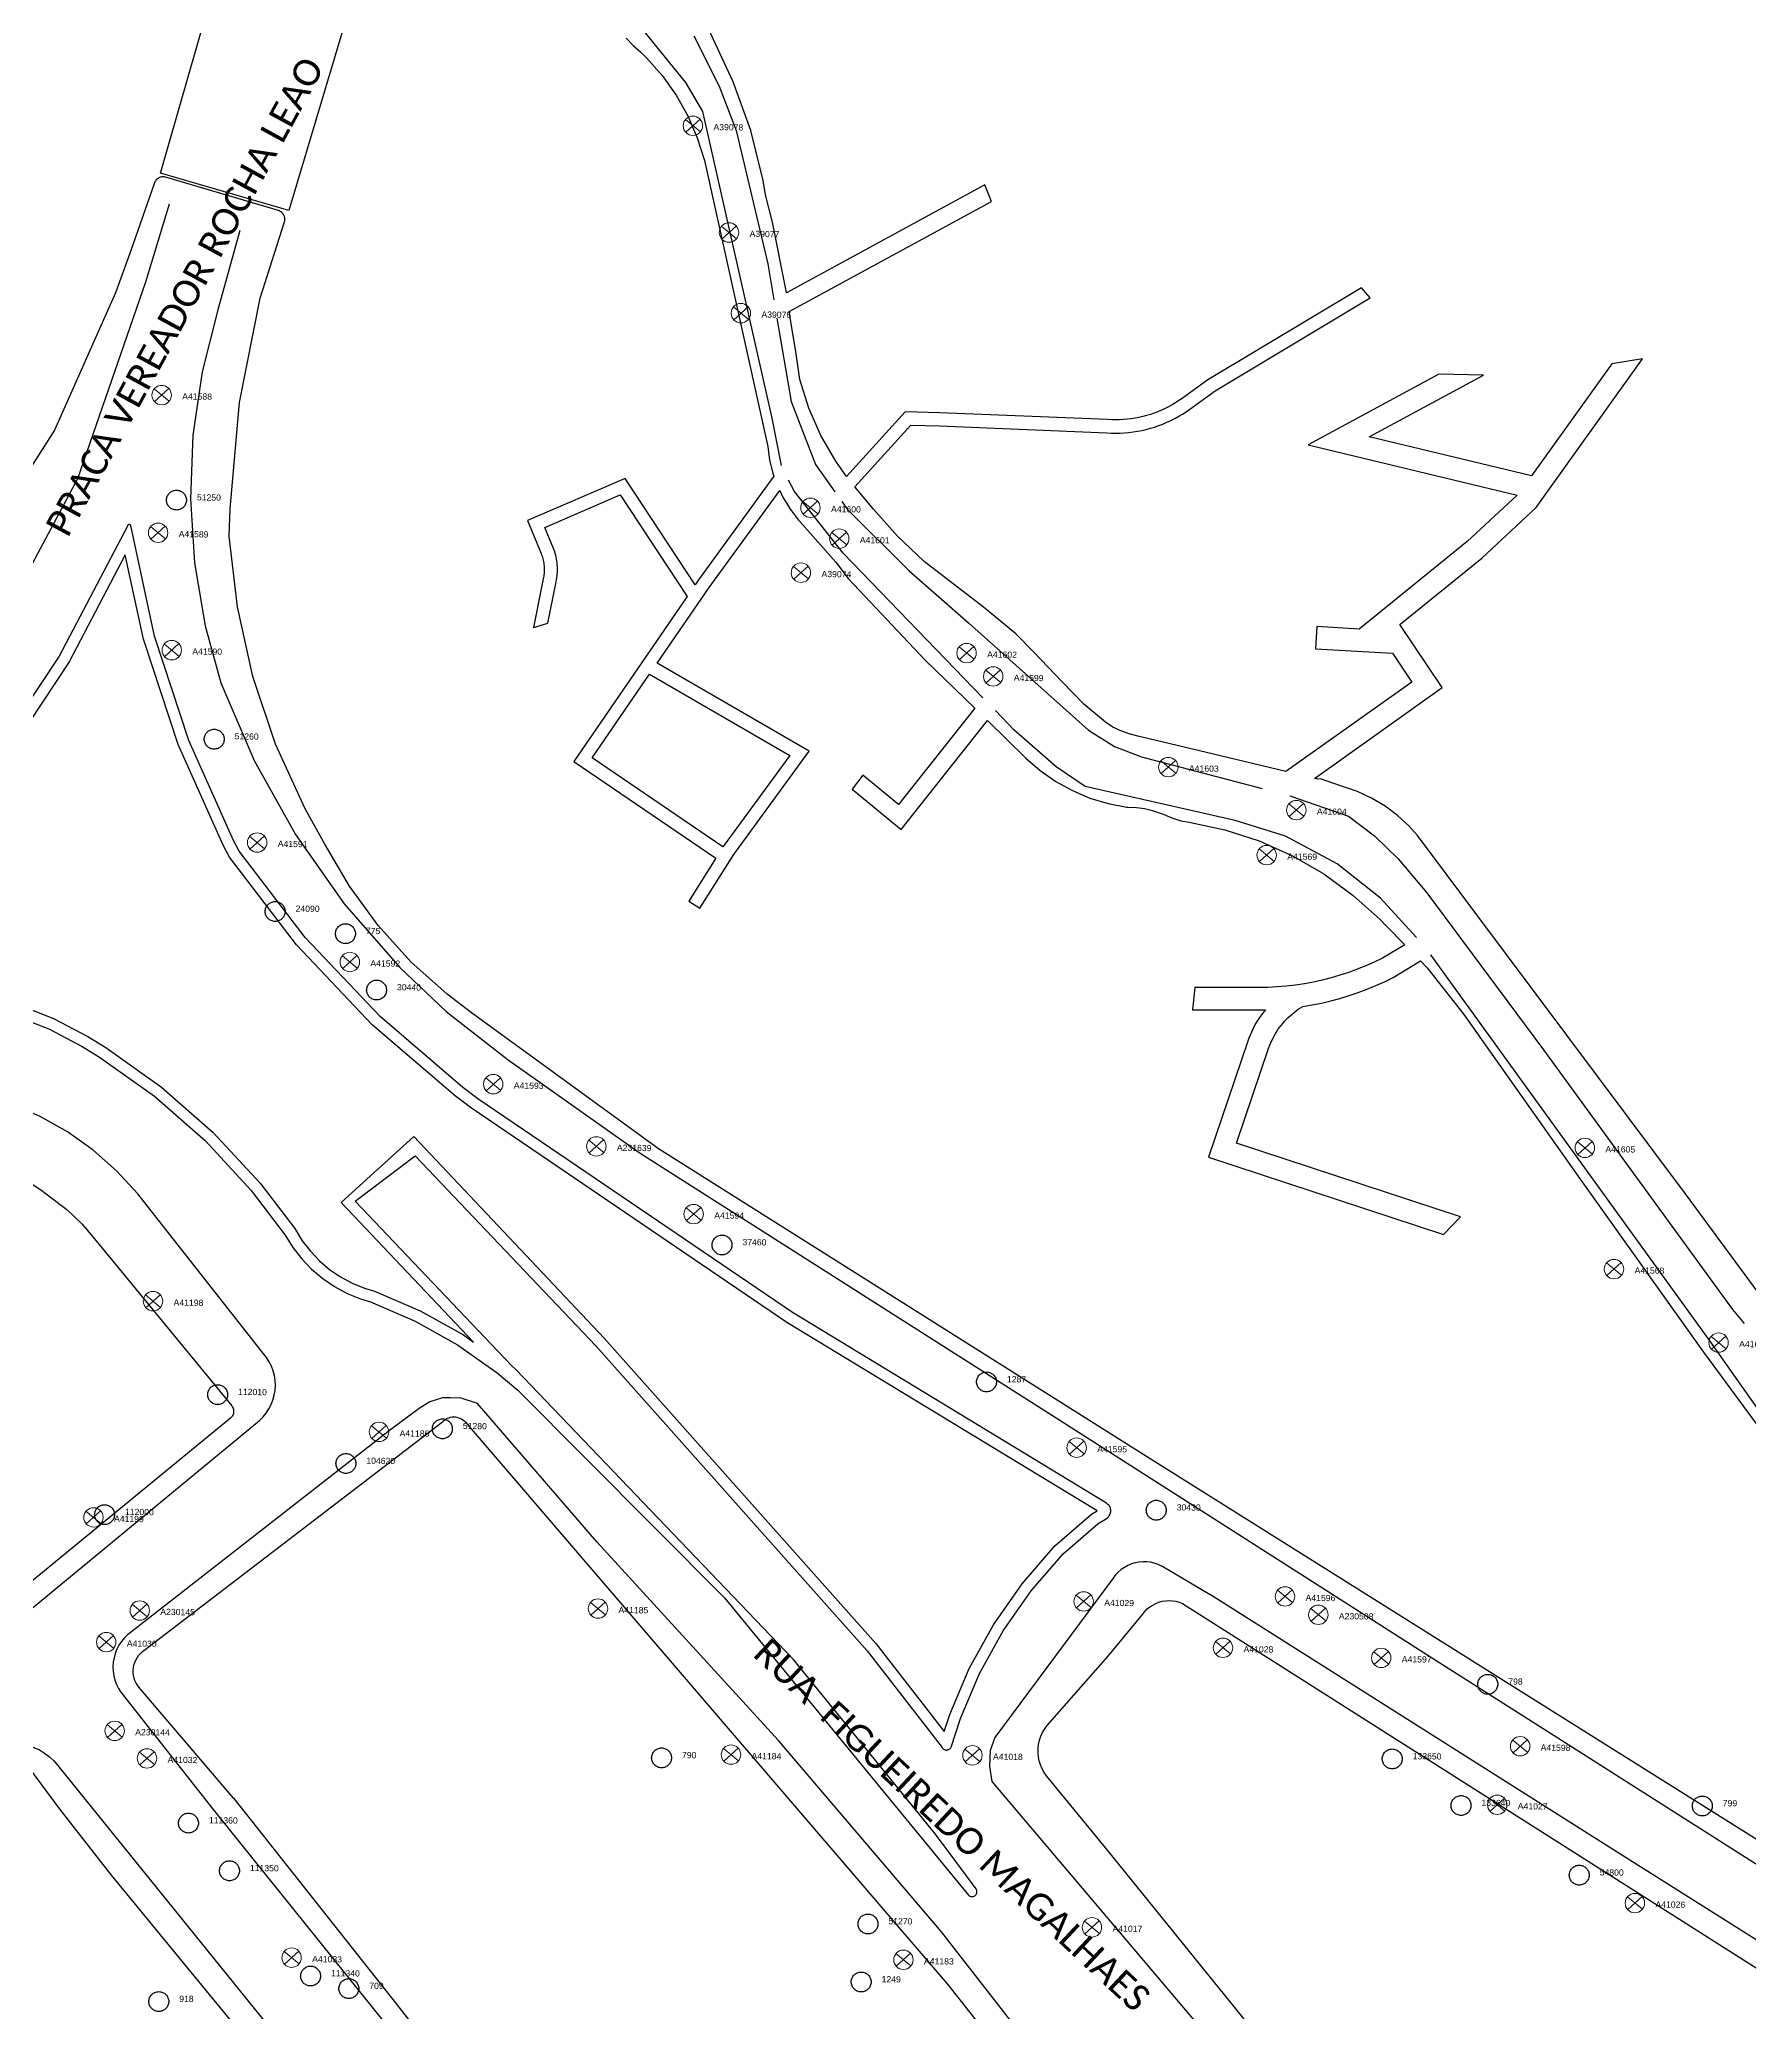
# Model space of a CAD drawing. Header units: millimetres. Extents: x 676447 to 689606, y 7455628 to 7463967.
# Drawn here: x 685433.7 to 685627.3, y 7459261.4 to 7459484.7 of the extents above; entities that cross this region are included whole.
import ezdxf

# ---------------------------------------------------------------- set-up
doc = ezdxf.new("R2010")
doc.units = ezdxf.units.MM
doc.header["$LTSCALE"] = 0.1
doc.header["$MEASUREMENT"] = 0
doc.linetypes.add('PHANTOM2', pattern=[1.25, 0.625, -0.125, 0.125, -0.125, 0.125, -0.125])
doc.layers.add('10.4-Postes', color=1, linetype='Continuous', lineweight=0)
for name, color, linetype in [('Caixas Subterrâneas', 5, 'Continuous'), ('LEGENDAS_INFRAESTRUTURAS', 7, 'Continuous'), ('MUB_MEIOFIO', 7, 'Continuous'), ('MUB_OBRA_ARTE', 7, 'Continuous'), ('MUB_QUADRAS', 7, 'Continuous'), ('MUB_SEGMENTO', 7, 'Continuous'), ('NOS_DE_INFRAESTRUTURA', 7, 'Continuous')]:
    doc.layers.add(name, color=color, linetype=linetype)
doc.styles.add('Legend', font='calibri.ttf')
doc.styles.get("Standard").update_dxf_attribs({"font": 'arial.ttf'})

# ---------------------------------------------------------------- blocks, each defined once
blk = doc.blocks.new('MHMZ')
at = {"linetype": 'PHANTOM2'}
blk.add_circle((0, 0), 0.0000101, dxfattribs=at)
blk = doc.blocks.new('PTPT')
at = {"layer": '10.4-Postes', "color": 1, "linetype": 'PHANTOM2'}
for points in [[(-0.0000079, 0.0000104), (0.0000075, -0.000002)], [(0.000007, 0.0000109), (-0.0000074, -0.0000025)]]:
    blk.add_lwpolyline(points, dxfattribs=at)
at = {"layer": '10.4-Postes', "color": 1}
blk.add_circle((-0.0000002, 0.0000042), 0.00000987, dxfattribs=at)

msp = doc.modelspace()

# ---------------------------------------------------------------- linework, layer by layer
at = {"layer": 'MUB_MEIOFIO', "color": 253, "linetype": 'Continuous'}
for points in [[(685517.72, 7459436.45), (685516.65, 7459441.83), (685508.81, 7459476.52), (685506.88, 7459479.82), (685503.62, 7459483.85), (685500.59, 7459487.6), (685498.32, 7459493.45), (685491.7, 7459512.89)], [(685507.79, 7459485.09), (685510.66, 7459479.39), (685512.59, 7459474.37), (685516.16, 7459459.3), (685516.85, 7459455.23)], [(685279.75, 7459287.02), (685386.14, 7459371.55), (685387.13, 7459372.31), (685406.08, 7459388.58), (685413.52, 7459396.89), (685427.42, 7459415.1), (685438.05, 7459434.99), (685445.78, 7459457.25), (685448.44, 7459466.07)], [(685456.42, 7459463.06), (685453.93, 7459454.08), (685452.14, 7459447.07), (685451.1, 7459439.91), (685450.8, 7459432.68), (685451.27, 7459425.46), (685452.49, 7459418.33), (685454.27, 7459411.88), (685458.04, 7459403.07), (685462.7, 7459394.7), (685468.22, 7459386.87), (685474.52, 7459379.65), (685479.76, 7459374.69), (685486.79, 7459369.2), (685501.7, 7459358.65), (685549.62, 7459328.14), (685591.29, 7459301.55), (685637.79, 7459271.99), (685652.35, 7459262.86)], [(685517.2, 7459453.14), (685518.8, 7459443.71), (685521.57, 7459436.59), (685523.75, 7459433.5)], [(685540.52, 7459410.18), (685524.68, 7459426.56), (685519.17, 7459433.53), (685518.52, 7459434.79)], [(685524.54, 7459432.38), (685525.17, 7459431.48), (685532.17, 7459424.56), (685538.89, 7459418.65), (685552.45, 7459406.5), (685555.4, 7459404.66), (685558.46, 7459403.51), (685572.11, 7459399.91)], [(685476.24, 7459358.35), (685496.71, 7459336.82), (685527.4, 7459302.33), (685535.89, 7459291.36), (685535.93, 7459291.31), (685535.97, 7459291.26), (685536.01, 7459291.22), (685536.06, 7459291.19), (685536.11, 7459291.16), (685536.17, 7459291.13), (685536.23, 7459291.11), (685536.29, 7459291.1), (685536.35, 7459291.09), (685536.41, 7459291.09), (685536.47, 7459291.1), (685536.53, 7459291.11), (685536.59, 7459291.13), (685536.65, 7459291.15), (685536.7, 7459291.18), (685536.75, 7459291.22), (685536.79, 7459291.26), (685536.84, 7459291.3), (685536.87, 7459291.35), (685536.9, 7459291.4), (685537.97, 7459294.66), (685540.12, 7459299.75), (685542.8, 7459304.58), (685545.97, 7459309.11), (685549.59, 7459313.28), (685553.55, 7459316.73), (685554.56, 7459317.34), (685554.64, 7459317.41), (685554.72, 7459317.48), (685554.78, 7459317.56), (685554.84, 7459317.65), (685554.89, 7459317.74), (685554.93, 7459317.83), (685554.96, 7459317.93), (685554.98, 7459318.04), (685554.99, 7459318.14), (685554.98, 7459318.25), (685554.97, 7459318.35), (685554.95, 7459318.45), (685554.91, 7459318.55), (685554.86, 7459318.65), (685554.81, 7459318.73), (685554.75, 7459318.82), (685554.67, 7459318.89), (685554.59, 7459318.96), (685554.51, 7459319.02), (685519.13, 7459340.51), (685519.09, 7459340.53), (685483.36, 7459364.79), (685481.63, 7459366.09), (685472.28, 7459374.1), (685463.81, 7459383.05), (685456.32, 7459392.83), (685455.69, 7459394.04), (685450.62, 7459405.36), (685446.75, 7459417.14), (685444.05, 7459429.68), (685444.04, 7459429.7), (685444.04, 7459429.71), (685444.03, 7459429.73), (685444.02, 7459429.74), (685444, 7459429.76), (685443.99, 7459429.77), (685443.97, 7459429.78), (685443.96, 7459429.79), (685443.94, 7459429.79), (685443.92, 7459429.8), (685443.9, 7459429.8), (685443.89, 7459429.81), (685443.87, 7459429.8), (685443.85, 7459429.8), (685443.83, 7459429.8), (685443.81, 7459429.79), (685443.8, 7459429.78), (685443.78, 7459429.77), (685443.77, 7459429.76), (685443.75, 7459429.75), (685443.74, 7459429.74), (685443.73, 7459429.72), (685443.72, 7459429.7), (685443.72, 7459429.69), (685443.71, 7459429.67), (685435.96, 7459414.89), (685426.71, 7459401)], [(685589.6, 7459383.04), (685585.5, 7459387.5), (685580.61, 7459391.38), (685574.77, 7459394.5), (685569.06, 7459396.28), (685552.09, 7459400.15), (685548.82, 7459402.37), (685544.03, 7459406.55), (685541.92, 7459408.73)], [(685575.26, 7459399.08), (685575.38, 7459399.04), (685581.89, 7459396.79), (685584.85, 7459394.54), (685587.5, 7459391.96), (685590.75, 7459388.1), (685603.98, 7459370.34), (685625.34, 7459340.95), (685626.67, 7459339.35)], [(685652.35, 7459305.01), (685647.7, 7459307.69), (685642, 7459312.26), (685638.36, 7459316.43), (685634.11, 7459321.47), (685629.86, 7459327.41), (685622.73, 7459337.5), (685591.22, 7459381.1)], [(685430.79, 7459374.26), (685434.77, 7459372.7), (685438.55, 7459370.72), (685440.5, 7459369.5), (685446.75, 7459365.09), (685452.5, 7459360.05), (685457.7, 7459354.43), (685461.55, 7459349.37), (685462.41, 7459347.98), (685463.41, 7459346.69), (685464.53, 7459345.52), (685465.78, 7459344.46), (685467.13, 7459343.54), (685468.56, 7459342.77), (685470.07, 7459342.15), (685471.19, 7459341.81), (685476.24, 7459339.64), (685481.03, 7459336.96), (685485.52, 7459333.79), (685487.88, 7459331.82), (685511.2, 7459308.39), (685511.26, 7459308.32), (685528.3, 7459287.52), (685538.88, 7459274.66), (685538.92, 7459274.62), (685538.97, 7459274.59), (685539.02, 7459274.56), (685539.07, 7459274.53), (685539.13, 7459274.51), (685539.19, 7459274.5), (685539.24, 7459274.5), (685539.3, 7459274.5), (685539.36, 7459274.5), (685539.42, 7459274.51), (685539.47, 7459274.53), (685539.52, 7459274.55), (685539.58, 7459274.58), (685539.62, 7459274.62), (685539.67, 7459274.66), (685539.71, 7459274.7), (685539.74, 7459274.74), (685539.77, 7459274.8), (685539.79, 7459274.85), (685539.81, 7459274.9), (685539.82, 7459274.96), (685539.83, 7459275.02), (685539.83, 7459275.08), (685539.82, 7459275.13), (685539.81, 7459275.19), (685539.8, 7459275.25), (685539.77, 7459275.3), (685539.74, 7459275.35), (685539.73, 7459275.37), (685535.14, 7459281.55), (685519.03, 7459301.39), (685487.64, 7459334.17), (685487.2, 7459334.58), (685484.85, 7459337.04), (685469.45, 7459353.22), (685476.24, 7459358.35)], [(685432.26, 7459306.62), (685458.63, 7459328.4), (685459.03, 7459328.79), (685459.38, 7459329.22), (685459.69, 7459329.69), (685459.95, 7459330.18), (685460.15, 7459330.7), (685460.3, 7459331.24), (685460.39, 7459331.79), (685460.43, 7459332.35), (685460.4, 7459332.91), (685460.32, 7459333.46), (685460.18, 7459334), (685459.98, 7459334.52), (685459.73, 7459335.02), (685459.43, 7459335.5), (685459.26, 7459335.72), (685445.55, 7459353.17), (685444.85, 7459354.05), (685442.45, 7459356.65), (685439.79, 7459358.99), (685436.9, 7459361.04), (685433.82, 7459362.78), (685430.56, 7459364.19)], [(685550.13, 7459252.14), (685535.82, 7459270.53), (685517.38, 7459292.16), (685496.83, 7459314.64), (685483.32, 7459330.3), (685481.45, 7459330.9), (685480.25, 7459330.96), (685479.35, 7459330.96), (685477.91, 7459330.48), (685476.71, 7459329.76), (685473.49, 7459327.37), (685443.99, 7459304.36), (685443.7, 7459304.13), (685443.33, 7459303.77), (685443.01, 7459303.37), (685442.72, 7459302.95), (685442.48, 7459302.5), (685442.29, 7459302.02), (685442.16, 7459301.53), (685442.07, 7459301.03), (685442.04, 7459300.51), (685442.05, 7459300), (685442.13, 7459299.5), (685442.25, 7459299), (685442.43, 7459298.52), (685442.66, 7459298.06), (685442.93, 7459297.63), (685453.4, 7459284.34)], [(685645.51, 7459258.59), (685612.32, 7459279.52), (685566.26, 7459308.64), (685566.24, 7459308.66), (685560.76, 7459311.89), (685560.72, 7459311.91), (685560.33, 7459312.1), (685559.91, 7459312.24), (685559.48, 7459312.34), (685559.05, 7459312.39), (685558.61, 7459312.4), (685558.17, 7459312.36), (685557.74, 7459312.28), (685557.32, 7459312.15), (685556.91, 7459311.98), (685556.53, 7459311.76), (685556.17, 7459311.51), (685555.83, 7459311.22), (685555.53, 7459310.9), (685555.27, 7459310.55), (685541.87, 7459292.5), (685541.35, 7459291.02), (685541.25, 7459289.27), (685541.53, 7459287.51), (685566.17, 7459258.44)], [(685388.81, 7459260.91), (685389.63, 7459261.64), (685389.92, 7459261.87), (685426.62, 7459290.51), (685427.18, 7459290.9), (685427.78, 7459291.23), (685428.41, 7459291.49), (685429.07, 7459291.69), (685429.74, 7459291.82), (685430.42, 7459291.88), (685431.11, 7459291.86), (685431.79, 7459291.78), (685432.45, 7459291.62), (685433.1, 7459291.39), (685433.72, 7459291.1), (685434.31, 7459290.75), (685434.85, 7459290.33), (685435.35, 7459289.86), (685435.8, 7459289.34), (685435.92, 7459289.18), (685544.92, 7459154.35)], [(685453.4, 7459284.34), (685578.76, 7459128.45)]]:
    msp.add_lwpolyline(points, dxfattribs=at)
at = {"layer": 'MUB_MEIOFIO', "linetype": 'Continuous'}
for points in [[(685517.72, 7459436.45), (685516.65, 7459441.83), (685508.81, 7459476.52), (685506.88, 7459479.82), (685503.62, 7459483.85), (685500.59, 7459487.6), (685498.32, 7459493.45), (685491.7, 7459512.89)], [(685507.79, 7459485.09), (685510.66, 7459479.39), (685512.59, 7459474.37), (685516.16, 7459459.3), (685516.85, 7459455.23)], [(685279.75, 7459287.02), (685386.14, 7459371.55), (685387.13, 7459372.31), (685406.08, 7459388.58), (685413.52, 7459396.89), (685427.42, 7459415.1), (685438.05, 7459434.99), (685445.78, 7459457.25), (685448.44, 7459466.07)], [(685456.42, 7459463.06), (685453.93, 7459454.08), (685452.14, 7459447.07), (685451.1, 7459439.91), (685450.8, 7459432.68), (685451.27, 7459425.46), (685452.49, 7459418.33), (685454.27, 7459411.88), (685458.04, 7459403.07), (685462.7, 7459394.7), (685468.22, 7459386.87), (685474.52, 7459379.65), (685479.76, 7459374.69), (685486.79, 7459369.2), (685501.7, 7459358.65), (685549.62, 7459328.14), (685591.29, 7459301.55), (685637.79, 7459271.99), (685669.27, 7459252.27)], [(685517.2, 7459453.14), (685518.8, 7459443.71), (685521.57, 7459436.59), (685523.75, 7459433.5)], [(685540.52, 7459410.18), (685524.68, 7459426.56), (685519.17, 7459433.53), (685518.52, 7459434.79)], [(685524.54, 7459432.38), (685525.17, 7459431.48), (685532.17, 7459424.56), (685538.89, 7459418.65), (685552.45, 7459406.5), (685555.4, 7459404.66), (685558.46, 7459403.51), (685572.11, 7459399.91)], [(685476.24, 7459358.35), (685496.71, 7459336.82), (685527.4, 7459302.33), (685535.89, 7459291.36), (685535.93, 7459291.31), (685535.97, 7459291.26), (685536.01, 7459291.22), (685536.06, 7459291.19), (685536.11, 7459291.16), (685536.17, 7459291.13), (685536.23, 7459291.11), (685536.29, 7459291.1), (685536.35, 7459291.09), (685536.41, 7459291.09), (685536.47, 7459291.1), (685536.53, 7459291.11), (685536.59, 7459291.13), (685536.65, 7459291.15), (685536.7, 7459291.18), (685536.75, 7459291.22), (685536.79, 7459291.26), (685536.84, 7459291.3), (685536.87, 7459291.35), (685536.9, 7459291.4), (685537.97, 7459294.66), (685540.12, 7459299.75), (685542.8, 7459304.58), (685545.97, 7459309.11), (685549.59, 7459313.28), (685553.55, 7459316.73), (685554.56, 7459317.34), (685554.64, 7459317.41), (685554.72, 7459317.48), (685554.78, 7459317.56), (685554.84, 7459317.65), (685554.89, 7459317.74), (685554.93, 7459317.83), (685554.96, 7459317.93), (685554.98, 7459318.04), (685554.99, 7459318.14), (685554.98, 7459318.25), (685554.97, 7459318.35), (685554.95, 7459318.45), (685554.91, 7459318.55), (685554.86, 7459318.65), (685554.81, 7459318.73), (685554.75, 7459318.82), (685554.67, 7459318.89), (685554.59, 7459318.96), (685554.51, 7459319.02), (685519.13, 7459340.51), (685519.09, 7459340.53), (685483.36, 7459364.79), (685481.63, 7459366.09), (685472.28, 7459374.1), (685463.81, 7459383.05), (685456.32, 7459392.83), (685455.69, 7459394.04), (685450.62, 7459405.36), (685446.75, 7459417.14), (685444.05, 7459429.68), (685444.04, 7459429.7), (685444.04, 7459429.71), (685444.03, 7459429.73), (685444.02, 7459429.74), (685444, 7459429.76), (685443.99, 7459429.77), (685443.97, 7459429.78), (685443.96, 7459429.79), (685443.94, 7459429.79), (685443.92, 7459429.8), (685443.9, 7459429.8), (685443.89, 7459429.81), (685443.87, 7459429.8), (685443.85, 7459429.8), (685443.83, 7459429.8), (685443.81, 7459429.79), (685443.8, 7459429.78), (685443.78, 7459429.77), (685443.77, 7459429.76), (685443.75, 7459429.75), (685443.74, 7459429.74), (685443.73, 7459429.72), (685443.72, 7459429.7), (685443.72, 7459429.69), (685443.71, 7459429.67), (685435.96, 7459414.89), (685426.71, 7459401)], [(685589.6, 7459383.04), (685585.5, 7459387.5), (685580.61, 7459391.38), (685574.77, 7459394.5), (685569.06, 7459396.28), (685552.09, 7459400.15), (685548.82, 7459402.37), (685544.03, 7459406.55), (685541.92, 7459408.73)], [(685575.26, 7459399.08), (685575.38, 7459399.04), (685581.89, 7459396.79), (685584.85, 7459394.54), (685587.5, 7459391.96), (685590.75, 7459388.1), (685603.98, 7459370.34), (685625.34, 7459340.95), (685626.67, 7459339.35)], [(685755.11, 7459252.1), (685729.46, 7459266.41), (685714.26, 7459274.58), (685701.91, 7459280.24), (685667.6, 7459296.53), (685655.91, 7459302.96), (685647.7, 7459307.69), (685642, 7459312.26), (685638.36, 7459316.43), (685634.11, 7459321.47), (685629.86, 7459327.41), (685622.73, 7459337.5), (685591.22, 7459381.1)], [(685430.79, 7459374.26), (685434.77, 7459372.7), (685438.55, 7459370.72), (685440.5, 7459369.5), (685446.75, 7459365.09), (685452.5, 7459360.05), (685457.7, 7459354.43), (685461.55, 7459349.37), (685462.41, 7459347.98), (685463.41, 7459346.69), (685464.53, 7459345.52), (685465.78, 7459344.46), (685467.13, 7459343.54), (685468.56, 7459342.77), (685470.07, 7459342.15), (685471.19, 7459341.81), (685476.24, 7459339.64), (685481.03, 7459336.96), (685485.52, 7459333.79), (685487.88, 7459331.82), (685511.2, 7459308.39), (685511.26, 7459308.32), (685528.3, 7459287.52), (685538.88, 7459274.66), (685538.92, 7459274.62), (685538.97, 7459274.59), (685539.02, 7459274.56), (685539.07, 7459274.53), (685539.13, 7459274.51), (685539.19, 7459274.5), (685539.24, 7459274.5), (685539.3, 7459274.5), (685539.36, 7459274.5), (685539.42, 7459274.51), (685539.47, 7459274.53), (685539.52, 7459274.55), (685539.58, 7459274.58), (685539.62, 7459274.62), (685539.67, 7459274.66), (685539.71, 7459274.7), (685539.74, 7459274.74), (685539.77, 7459274.8), (685539.79, 7459274.85), (685539.81, 7459274.9), (685539.82, 7459274.96), (685539.83, 7459275.02), (685539.83, 7459275.08), (685539.82, 7459275.13), (685539.81, 7459275.19), (685539.8, 7459275.25), (685539.77, 7459275.3), (685539.74, 7459275.35), (685539.73, 7459275.37), (685535.14, 7459281.55), (685519.03, 7459301.39), (685487.64, 7459334.17), (685487.2, 7459334.58), (685484.85, 7459337.04), (685469.45, 7459353.22), (685476.24, 7459358.35)], [(685432.26, 7459306.62), (685458.63, 7459328.4), (685459.03, 7459328.79), (685459.38, 7459329.22), (685459.69, 7459329.69), (685459.95, 7459330.18), (685460.15, 7459330.7), (685460.3, 7459331.24), (685460.39, 7459331.79), (685460.43, 7459332.35), (685460.4, 7459332.91), (685460.32, 7459333.46), (685460.18, 7459334), (685459.98, 7459334.52), (685459.73, 7459335.02), (685459.43, 7459335.5), (685459.26, 7459335.72), (685445.55, 7459353.17), (685444.85, 7459354.05), (685442.45, 7459356.65), (685439.79, 7459358.99), (685436.9, 7459361.04), (685433.82, 7459362.78), (685430.56, 7459364.19)], [(685550.13, 7459252.14), (685535.82, 7459270.53), (685517.38, 7459292.16), (685496.83, 7459314.64), (685483.32, 7459330.3), (685481.45, 7459330.9), (685480.25, 7459330.96), (685479.35, 7459330.96), (685477.91, 7459330.48), (685476.71, 7459329.76), (685473.49, 7459327.37), (685443.99, 7459304.36), (685443.7, 7459304.13), (685443.33, 7459303.77), (685443.01, 7459303.37), (685442.72, 7459302.95), (685442.48, 7459302.5), (685442.29, 7459302.02), (685442.16, 7459301.53), (685442.07, 7459301.03), (685442.04, 7459300.51), (685442.05, 7459300), (685442.13, 7459299.5), (685442.25, 7459299), (685442.43, 7459298.52), (685442.66, 7459298.06), (685442.93, 7459297.63), (685453.4, 7459284.34)], [(685645.51, 7459258.59), (685612.32, 7459279.52), (685566.26, 7459308.64), (685566.24, 7459308.66), (685560.76, 7459311.89), (685560.72, 7459311.91), (685560.33, 7459312.1), (685559.91, 7459312.24), (685559.48, 7459312.34), (685559.05, 7459312.39), (685558.61, 7459312.4), (685558.17, 7459312.36), (685557.74, 7459312.28), (685557.32, 7459312.15), (685556.91, 7459311.98), (685556.53, 7459311.76), (685556.17, 7459311.51), (685555.83, 7459311.22), (685555.53, 7459310.9), (685555.27, 7459310.55), (685541.87, 7459292.5), (685541.35, 7459291.02), (685541.25, 7459289.27), (685541.53, 7459287.51), (685566.17, 7459258.44)], [(685388.81, 7459260.91), (685389.63, 7459261.64), (685389.92, 7459261.87), (685426.62, 7459290.51), (685427.18, 7459290.9), (685427.78, 7459291.23), (685428.41, 7459291.49), (685429.07, 7459291.69), (685429.74, 7459291.82), (685430.42, 7459291.88), (685431.11, 7459291.86), (685431.79, 7459291.78), (685432.45, 7459291.62), (685433.1, 7459291.39), (685433.72, 7459291.1), (685434.31, 7459290.75), (685434.85, 7459290.33), (685435.35, 7459289.86), (685435.8, 7459289.34), (685435.92, 7459289.18), (685544.92, 7459154.35)], [(685453.4, 7459284.34), (685578.76, 7459128.45)]]:
    msp.add_lwpolyline(points, dxfattribs=at)
at = {"layer": 'MUB_OBRA_ARTE', "linetype": 'Continuous'}
for points in [[(685461.95, 7459465.33), (685447.42, 7459469.54), (685473.36, 7459559.82), (685498.94, 7459642.68), (685498.83, 7459642.7), (685512.59, 7459638.38), (685514.27, 7459637.87), (685488.8, 7459555.24), (685461.95, 7459465.33)], [(685467.89, 7459353.04), (685476.11, 7459360.52), (685497.66, 7459337.7), (685528.4, 7459303.16), (685536.12, 7459293.17), (685536.76, 7459295.11), (685538.96, 7459300.32), (685541.7, 7459305.27), (685544.95, 7459309.91), (685548.67, 7459314.2), (685552.79, 7459317.78), (685553.43, 7459318.17), (685518.5, 7459339.38), (685518.43, 7459339.41), (685482.61, 7459363.74), (685480.82, 7459365.08), (685471.39, 7459373.16), (685462.82, 7459382.21), (685455.23, 7459392.13), (685454.53, 7459393.48), (685449.41, 7459404.89), (685445.5, 7459416.8), (685443.44, 7459426.37), (685437.07, 7459414.23), (685427.75, 7459400.23)], [(685431.2, 7459375.49), (685435.31, 7459373.88), (685439.19, 7459371.84), (685441.22, 7459370.58), (685447.55, 7459366.11), (685453.4, 7459360.98), (685458.69, 7459355.26), (685462.62, 7459350.1), (685463.47, 7459348.72), (685464.39, 7459347.54), (685465.42, 7459346.46), (685466.56, 7459345.49), (685467.8, 7459344.65), (685469.11, 7459343.94), (685470.5, 7459343.37), (685471.63, 7459343.03), (685476.81, 7459340.8), (685481.72, 7459338.06), (685482.87, 7459337.24), (685467.89, 7459353.04)]]:
    msp.add_lwpolyline(points, dxfattribs=at)
at = {"layer": 'MUB_QUADRAS', "linetype": 'Continuous'}
for points in [[(685629.43, 7459341.3), (685620.05, 7459354.02), (685589.7, 7459394.6), (685588.74, 7459395.67), (685587.45, 7459396.87), (685586.03, 7459397.93), (685584.51, 7459398.83), (685582.9, 7459399.57), (685581.23, 7459400.14), (685578.72, 7459400.99), (685578.41, 7459400.98), (685578.31, 7459401), (685578.05, 7459401.06), (685592.51, 7459411.33), (685587.7, 7459418.47), (685596.97, 7459425.99), (685603.15, 7459431.73), (685615.16, 7459448.54), (685611.68, 7459447.97), (685602.62, 7459435.29), (685584.24, 7459439.7), (685597.16, 7459446.69), (685592.1, 7459446.8), (685577.31, 7459438.79), (685600.97, 7459433.12), (685595.33, 7459427.88), (685583.09, 7459417.95), (685578.32, 7459418.23), (685578.17, 7459415.73), (685586.87, 7459415.22), (685589.07, 7459411.95), (685574.8, 7459401.82), (685566.63, 7459403.81), (685558.52, 7459405.72), (685558.06, 7459405.84), (685558.05, 7459405.84), (685557.08, 7459406.08), (685556.13, 7459406.43), (685555.23, 7459406.87), (685554.38, 7459407.4), (685551.93, 7459409.46), (685549.48, 7459411.98), (685546.26, 7459415.35), (685544.24, 7459417.42), (685540.59, 7459420.45), (685533.88, 7459425.61), (685530.85, 7459428.47), (685528.12, 7459431.54), (685526, 7459434.04), (685532.37, 7459441.04), (685535.6, 7459440.94), (685554.53, 7459440.17), (685555.03, 7459440.14), (685555.52, 7459440.13), (685556.02, 7459440.14), (685556.52, 7459440.16), (685557.02, 7459440.21), (685557.51, 7459440.27), (685558.01, 7459440.34), (685558.5, 7459440.44), (685558.98, 7459440.55), (685559.47, 7459440.68), (685559.94, 7459440.82), (685560.42, 7459440.99), (685560.88, 7459441.16), (685561.34, 7459441.36), (685561.79, 7459441.57), (685562.24, 7459441.79), (685562.67, 7459442.04), (685563.1, 7459442.29), (685563.52, 7459442.56), (685563.93, 7459442.85), (685566.8, 7459444.93), (685584.36, 7459455.44), (685583.36, 7459456.59), (685565.97, 7459446.18), (685563.05, 7459444.06), (685562.68, 7459443.81), (685562.31, 7459443.56), (685561.92, 7459443.33), (685561.53, 7459443.12), (685561.13, 7459442.92), (685560.73, 7459442.73), (685560.31, 7459442.55), (685559.9, 7459442.39), (685559.47, 7459442.25), (685559.04, 7459442.12), (685558.61, 7459442), (685558.17, 7459441.9), (685557.73, 7459441.82), (685557.29, 7459441.75), (685556.85, 7459441.7), (685556.4, 7459441.66), (685555.95, 7459441.64), (685555.51, 7459441.63), (685555.06, 7459441.64), (685554.61, 7459441.66), (685535.65, 7459442.44), (685531.73, 7459442.56), (685525.06, 7459435.23), (685523.85, 7459436.95), (685522.18, 7459439.88), (685520.82, 7459442.97), (685519.79, 7459446.19), (685519.37, 7459449.11), (685518.6, 7459453.9), (685541.5, 7459466.36), (685540.73, 7459468.22), (685518.27, 7459456), (685518.2, 7459456.43), (685516.7, 7459464.02), (685515.92, 7459467.12), (685515.64, 7459468.72), (685514.24, 7459474.4), (685512.26, 7459479.89), (685508.43, 7459488.07)], [(685500.15, 7459484.82), (685500.93, 7459484), (685501.78, 7459483.26), (685502.43, 7459482.61), (685504.21, 7459480.59), (685505.78, 7459478.39), (685507.1, 7459476.04), (685508.17, 7459473.56), (685508.98, 7459470.99), (685516.17, 7459438.61), (685516.37, 7459437.09), (685516.74, 7459435.61), (685516.86, 7459435.27), (685508.32, 7459423.53), (685507.94, 7459422.98), (685500, 7459435.01), (685488.98, 7459430.26), (685490.5, 7459426.52), (685490.56, 7459426.37), (685490.61, 7459426.22), (685490.66, 7459426.06), (685490.71, 7459425.9), (685490.74, 7459425.74), (685490.78, 7459425.58), (685490.8, 7459425.42), (685490.82, 7459425.26), (685490.84, 7459425.1), (685490.85, 7459424.93), (685490.86, 7459424.77), (685490.86, 7459424.6), (685490.85, 7459424.44), (685490.84, 7459424.28), (685490.82, 7459424.11), (685490.8, 7459423.95), (685490.77, 7459423.79), (685490.74, 7459423.63), (685490.7, 7459423.47), (685489.63, 7459418.14), (685491.26, 7459418.62), (685492.16, 7459423.13), (685492.21, 7459423.34), (685492.25, 7459423.55), (685492.29, 7459423.76), (685492.31, 7459423.97), (685492.34, 7459424.18), (685492.35, 7459424.39), (685492.36, 7459424.6), (685492.36, 7459424.82), (685492.35, 7459425.03), (685492.33, 7459425.24), (685492.31, 7459425.45), (685492.28, 7459425.66), (685492.25, 7459425.87), (685492.21, 7459426.08), (685492.16, 7459426.28), (685492.1, 7459426.49), (685492.04, 7459426.69), (685491.97, 7459426.89), (685491.89, 7459427.09), (685490.92, 7459429.46), (685499.44, 7459433.13), (685507.02, 7459421.64), (685494.19, 7459402.98), (685510.29, 7459392.03), (685507.21, 7459387.15), (685508.48, 7459386.35), (685512.33, 7459392.45), (685520.84, 7459404.12), (685503.64, 7459414.08), (685509.54, 7459422.66), (685517.51, 7459433.62), (685517.51, 7459433.62)], [(685675.57, 7459251.17), (685559.75, 7459323.87), (685503.8, 7459359.13), (685482.64, 7459374.53), (685479.86, 7459376.62), (685475.75, 7459380.3), (685472.05, 7459384.39), (685468.8, 7459388.84), (685466.03, 7459393.61), (685463.79, 7459397.61), (685460.44, 7459404.94), (685457.88, 7459412.59), (685456.13, 7459420.46), (685455.21, 7459428.47), (685455.29, 7459431.58), (685456.37, 7459443.59), (685458.7, 7459455.42), (685461.45, 7459464.05), (685461.46, 7459464.07), (685461.48, 7459464.17), (685461.49, 7459464.27), (685461.5, 7459464.38), (685461.49, 7459464.48), (685461.47, 7459464.58), (685461.44, 7459464.68), (685461.4, 7459464.78), (685461.35, 7459464.87), (685461.29, 7459464.96), (685461.22, 7459465.04), (685461.15, 7459465.11), (685461.06, 7459465.18), (685460.97, 7459465.23), (685460.88, 7459465.28), (685460.78, 7459465.31), (685447.99, 7459469.1), (685447.94, 7459469.11), (685447.84, 7459469.13), (685447.73, 7459469.14), (685447.63, 7459469.14), (685447.52, 7459469.12), (685447.42, 7459469.1), (685447.32, 7459469.06), (685447.23, 7459469.02), (685447.14, 7459468.96), (685447.06, 7459468.9), (685446.98, 7459468.83), (685446.91, 7459468.75), (685446.85, 7459468.66), (685446.8, 7459468.57), (685446.76, 7459468.47), (685444.03, 7459460.69), (685442.32, 7459456), (685435.43, 7459440.47), (685422.38, 7459420.04)], [(685517.51, 7459433.62), (685517.91, 7459432.79), (685518.72, 7459431.49), (685519.65, 7459430.28), (685519.77, 7459430.14), (685523.85, 7459425.54), (685525.27, 7459423.69), (685533.98, 7459414.45), (685539.58, 7459408.99), (685530.94, 7459398.11), (685526.91, 7459401.42), (685525.71, 7459399.82), (685531.25, 7459395.28), (685541.02, 7459407.59), (685545.37, 7459403.35), (685547, 7459401.94), (685548.76, 7459400.71), (685550.64, 7459399.67), (685552.63, 7459398.83), (685554.68, 7459398.21), (685556.8, 7459397.8), (685556.97, 7459397.78), (685557.9, 7459397.76), (685558.81, 7459397.64), (685559.72, 7459397.43), (685560.59, 7459397.12), (685560.9, 7459396.99), (685561.89, 7459396.58), (685562.91, 7459396.27), (685563.86, 7459396.09), (685567.88, 7459395.24), (685571.79, 7459393.97), (685575.54, 7459392.29), (685579.1, 7459390.24), (685582.42, 7459387.82), (685585.47, 7459385.07), (685586.15, 7459384.38), (685588.25, 7459382.23), (685585.74, 7459380.71), (685584.8, 7459380.25), (685583.85, 7459379.83), (685582.89, 7459379.45), (685581.92, 7459379.09), (685580.93, 7459378.77), (685579.94, 7459378.48), (685578.93, 7459378.22), (685577.92, 7459378), (685576.9, 7459377.81), (685575.88, 7459377.65), (685574.85, 7459377.53), (685573.81, 7459377.45), (685572.78, 7459377.39), (685571.74, 7459377.38), (685564.5, 7459377.38), (685564.23, 7459374.88), (685571.74, 7459374.88), (685572.49, 7459374.88), (685572.26, 7459374.59), (685572.03, 7459374.29), (685571.82, 7459373.98), (685571.61, 7459373.67), (685571.42, 7459373.35), (685571.23, 7459373.02), (685571.06, 7459372.69), (685570.9, 7459372.35), (685570.75, 7459372), (685570.61, 7459371.65), (685570.49, 7459371.3), (685566.03, 7459358.19), (685592.64, 7459349.42), (685594.57, 7459351.42), (685569.21, 7459359.78), (685572.85, 7459370.5), (685572.95, 7459370.78), (685573.06, 7459371.05), (685573.18, 7459371.32), (685573.31, 7459371.59), (685573.45, 7459371.86), (685573.59, 7459372.12), (685573.75, 7459372.37), (685573.91, 7459372.62), (685574.08, 7459372.86), (685574.26, 7459373.1), (685574.45, 7459373.33), (685574.65, 7459373.56), (685574.85, 7459373.77), (685575.06, 7459373.98), (685575.28, 7459374.19), (685575.5, 7459374.38), (685575.73, 7459374.57), (685575.97, 7459374.75), (685576.21, 7459374.93), (685576.46, 7459375.09), (685576.71, 7459375.25), (685577.78, 7459375.42), (685578.83, 7459375.63), (685579.89, 7459375.88), (685580.93, 7459376.16), (685581.96, 7459376.47), (685582.98, 7459376.81), (685583.99, 7459377.19), (685584.99, 7459377.6), (685585.98, 7459378.04), (685586.95, 7459378.52), (685590.04, 7459380.39), (685590.81, 7459379.6), (685594.94, 7459374.35), (685595.4, 7459373.7), (685608.29, 7459355.42), (685622.09, 7459336.13), (685637.12, 7459315.67)], [(685511.09, 7459393.3), (685496.28, 7459403.37), (685502.79, 7459412.84), (685518.64, 7459403.66), (685511.12, 7459393.34), (685511.09, 7459393.3)], [(685431.56, 7459355.98), (685434, 7459354.4), (685434.96, 7459353.67), (685436.81, 7459352.25), (685438.5, 7459350.65), (685439.96, 7459348.95), (685455.48, 7459330.05), (685455.54, 7459329.97), (685455.59, 7459329.88), (685455.63, 7459329.78), (685455.67, 7459329.68), (685455.69, 7459329.58), (685455.7, 7459329.48), (685455.7, 7459329.37), (685455.69, 7459329.27), (685455.67, 7459329.17), (685455.64, 7459329.07), (685455.6, 7459328.97), (685455.54, 7459328.88), (685455.48, 7459328.79), (685455.41, 7459328.72), (685455.34, 7459328.65), (685400.76, 7459283.87)], [(685445.19, 7459297.95), (685444.99, 7459298.17), (685444.81, 7459298.41), (685444.66, 7459298.67), (685444.53, 7459298.94), (685444.43, 7459299.22), (685444.37, 7459299.51), (685444.33, 7459299.81), (685444.33, 7459300.11), (685444.36, 7459300.41), (685444.42, 7459300.7), (685444.5, 7459300.99), (685444.62, 7459301.26), (685444.77, 7459301.52), (685444.94, 7459301.77), (685445.14, 7459301.99), (685445.36, 7459302.19), (685445.55, 7459302.34), (685479.34, 7459328.22), (685479.47, 7459328.35), (685479.61, 7459328.46), (685479.76, 7459328.56), (685479.92, 7459328.64), (685480.09, 7459328.7), (685480.26, 7459328.75), (685480.44, 7459328.78), (685480.62, 7459328.79), (685480.8, 7459328.78), (685480.98, 7459328.75), (685481.16, 7459328.7), (685481.32, 7459328.64), (685481.49, 7459328.56), (685481.64, 7459328.46), (685481.78, 7459328.34), (685481.9, 7459328.22), (685536.47, 7459264.62), (685536.49, 7459264.58), (685618.92, 7459160.04)], [(685659.88, 7459149.69), (685554.6, 7459279.77), (685547.69, 7459288.18), (685547.44, 7459288.55), (685547.21, 7459288.96), (685547.02, 7459289.4), (685546.88, 7459289.85), (685546.79, 7459290.31), (685546.75, 7459290.78), (685546.76, 7459291.26), (685546.81, 7459291.73), (685546.92, 7459292.19), (685547.07, 7459292.64), (685547.27, 7459293.07), (685547.52, 7459293.47), (685547.8, 7459293.85), (685554.65, 7459301.69), (685558.6, 7459306.47), (685558.84, 7459306.77), (685559.11, 7459307.05), (685559.41, 7459307.29), (685559.74, 7459307.5), (685560.08, 7459307.68), (685560.44, 7459307.82), (685560.81, 7459307.92), (685561.2, 7459307.98), (685561.58, 7459308.01), (685561.97, 7459307.99), (685562.35, 7459307.93), (685562.72, 7459307.83), (685563.09, 7459307.69), (685631.37, 7459264.34)], [(685485.06, 7459248.39), (685473.76, 7459262.85), (685455.75, 7459285.59), (685455.73, 7459285.61), (685445.19, 7459297.95)], [(685388.9, 7459256.21), (685425.34, 7459284.97), (685430.93, 7459289.48), (685431.02, 7459289.54), (685431.11, 7459289.59), (685431.2, 7459289.63), (685431.3, 7459289.67), (685431.4, 7459289.69), (685431.51, 7459289.7), (685431.61, 7459289.7), (685431.72, 7459289.69), (685431.82, 7459289.66), (685431.92, 7459289.63), (685432.01, 7459289.59), (685432.1, 7459289.54), (685432.19, 7459289.47), (685432.27, 7459289.4), (685432.34, 7459289.33), (685432.36, 7459289.3), (685436.04, 7459284.35), (685441.82, 7459276.94), (685441.84, 7459276.92), (685476.85, 7459234.31)]]:
    msp.add_lwpolyline(points, dxfattribs=at)

# ---------------------------------------------------------------- block references
at = {"layer": 'Caixas Subterrâneas', "color": 40}
for p, xscale, yscale, zscale, rotation in [((685449.23, 7459432.55), 111319.4907932736, 111319.4907932736, 111319.4907932736, 359.2940908860825), ((685453.5, 7459405.49), 111319.4907932736, 111319.4907932736, 111319.4907932736, 359.2940662386032), ((685460.4, 7459385.99), 111319.4907932736, 111319.4907932736, 111319.4907932736, 359.2940339749984), ((685468.36, 7459383.48), 111319.4907932735, 111319.4907932735, 111319.4907932735, 359.2940029113881), ((685471.88, 7459377.1), 111319.4907932736, 111319.4907932736, 111319.4907932736, 359.2939875320285), ((685510.98, 7459348.25), 111319.4907932735, 111319.4907932735, 111319.4907932735, 359.2938298964701), ((685540.92, 7459332.75), 111319.4907932736, 111319.4907932736, 111319.4907932736, 359.2937111765285), ((685453.89, 7459331.31), 111319.4907932736, 111319.4907932736, 111319.4907932736, 359.2940418142821), ((685479.33, 7459327.44), 111319.4907932736, 111319.4907932736, 111319.4907932736, 359.2939438429795), ((685468.41, 7459323.52), 111319.4907932736, 111319.4907932736, 111319.4907932736, 359.2939841514587), ((685441.09, 7459317.73), 111319.4907932736, 111319.4907932736, 111319.4907932736, 359.2940863125945), ((685560.13, 7459318.23), 111319.4907932736, 111319.4907932736, 111319.4907932736, 359.2936336015919), ((685597.66, 7459298.53), 111319.4907932736, 111319.4907932736, 111319.4907932736, 359.2934847440843), ((685504.14, 7459290.2), 111319.4907932736, 111319.4907932736, 111319.4907932736, 359.293837917328), ((685586.84, 7459290.08), 111319.4907932736, 111319.4907932736, 111319.4907932736, 359.2935232835213), ((685594.63, 7459284.81), 111319.4907932735, 111319.4907932735, 111319.4907932735, 359.293492013756), ((685621.94, 7459284.76), 111319.4907932736, 111319.4907932736, 111319.4907932736, 359.2933880992817), ((685450.59, 7459282.82), 111319.4907932735, 111319.4907932735, 111319.4907932735, 359.2940393631807), ((685455.23, 7459277.42), 111319.4907932736, 111319.4907932736, 111319.4907932736, 359.2940200234902), ((685608.01, 7459276.93), 111319.4907932736, 111319.4907932736, 111319.4907932736, 359.2934386668105), ((685527.5, 7459271.4), 111319.4907932736, 111319.4907932736, 111319.4907932736, 359.2937432636608), ((685464.41, 7459265.51), 111319.4907932735, 111319.4907932735, 111319.4907932735, 359.2939814251647), ((685468.74, 7459264.09), 111319.4907932736, 111319.4907932736, 111319.4907932736, 359.2939645401167), ((685526.73, 7459264.84), 111319.4907932735, 111319.4907932735, 111319.4907932735, 359.2937441401218), ((685447.23, 7459262.62), 111319.4907932736, 111319.4907932736, 111319.4907932736, 359.2940459043721)]:
    msp.add_blockref('MHMZ', p, dxfattribs=dict(at, xscale=xscale, yscale=yscale, zscale=zscale, rotation=rotation))
at = {"layer": 'NOS_DE_INFRAESTRUTURA', "color": 1}
for p, xscale, yscale, zscale, rotation in [((685507.7, 7459474.45), 111319.4907932736, 111319.4907932736, 111319.4907932736, 359.2938814145509), ((685511.79, 7459462.37), 111319.4907932736, 111319.4907932736, 111319.4907932736, 359.2938621266777), ((685513.13, 7459453.24), 111319.4907932736, 111319.4907932736, 111319.4907932736, 359.293854192704), ((685447.57, 7459443.97), 111319.4907932736, 111319.4907932736, 111319.4907932736, 359.2941007050122), ((685521.01, 7459431.22), 111319.4907932736, 111319.4907932736, 111319.4907932736, 359.2938174128093), ((685447.17, 7459428.39), 111319.4907932735, 111319.4907932735, 111319.4907932735, 359.2940974174477), ((685524.27, 7459427.72), 111319.4907932735, 111319.4907932735, 111319.4907932735, 359.2938039218651), ((685519.93, 7459423.87), 111319.4907932736, 111319.4907932736, 111319.4907932736, 359.2938192246582), ((685448.71, 7459415.1), 111319.4907932736, 111319.4907932736, 111319.4907932736, 359.2940874345334), ((685538.68, 7459414.77), 111319.4907932736, 111319.4907932736, 111319.4907932736, 359.293745081673), ((685541.69, 7459412.13), 111319.4907932736, 111319.4907932736, 111319.4907932736, 359.2937328489672), ((685561.52, 7459401.87), 111319.4907932736, 111319.4907932736, 111319.4907932736, 359.293654222032), ((685576, 7459397), 111319.4907932736, 111319.4907932736, 111319.4907932736, 359.2935976509291), ((685458.38, 7459393.33), 111319.4907932735, 111319.4907932735, 111319.4907932735, 359.2940439108772), ((685572.65, 7459391.9), 111319.4907932736, 111319.4907932736, 111319.4907932736, 359.2936087963373), ((685468.87, 7459379.81), 111319.4907932736, 111319.4907932736, 111319.4907932736, 359.2939998339426), ((685485.1, 7459365.98), 111319.4907932735, 111319.4907932735, 111319.4907932735, 359.2939338336386), ((685496.77, 7459358.94), 111319.4907932736, 111319.4907932736, 111319.4907932736, 359.2938872548974), ((685608.66, 7459358.77), 111319.4907932736, 111319.4907932736, 111319.4907932736, 359.2934615408188), ((685507.79, 7459351.28), 111319.4907932735, 111319.4907932735, 111319.4907932735, 359.2938429596744), ((685611.96, 7459345.05), 111319.4907932736, 111319.4907932736, 111319.4907932736, 359.2934447514056), ((685446.59, 7459341.42), 111319.4907932736, 111319.4907932736, 111319.4907932736, 359.2940727113275), ((685623.8, 7459336.73), 111319.4907932736, 111319.4907932736, 111319.4907932736, 359.2933971331634), ((685472.17, 7459326.62), 111319.4907932736, 111319.4907932736, 111319.4907932736, 359.2939708205793), ((685551.14, 7459324.84), 111319.4907932736, 111319.4907932736, 111319.4907932736, 359.2936698598208), ((685439.85, 7459316.95), 111319.4907932736, 111319.4907932736, 111319.4907932736, 359.2940907976595), ((685574.72, 7459308), 111319.4907932736, 111319.4907932736, 111319.4907932736, 359.2935749582489), ((685445.09, 7459306.41), 111319.4907932735, 111319.4907932735, 111319.4907932735, 359.2940675767962), ((685496.96, 7459306.63), 111319.4907932735, 111319.4907932735, 111319.4907932735, 359.2938703509503), ((685551.93, 7459307.44), 111319.4907932736, 111319.4907932736, 111319.4907932736, 359.2936614709083), ((685578.49, 7459305.93), 111319.4907932736, 111319.4907932736, 111319.4907932736, 359.2935599643052), ((685441.3, 7459302.83), 111319.4907932735, 111319.4907932735, 111319.4907932735, 359.2940808885519), ((685567.7, 7459302.19), 111319.4907932736, 111319.4907932736, 111319.4907932736, 359.2935998502193), ((685585.61, 7459301.05), 111319.4907932735, 111319.4907932735, 111319.4907932735, 359.2935313747748), ((685442.25, 7459292.79), 111319.4907932736, 111319.4907932736, 111319.4907932736, 359.2940741831997), ((685445.91, 7459289.67), 111319.4907932736, 111319.4907932736, 111319.4907932736, 359.2940592719908), ((685512.01, 7459290.1), 111319.4907932736, 111319.4907932736, 111319.4907932736, 359.2938079495027), ((685539.34, 7459290.02), 111319.4907932736, 111319.4907932736, 111319.4907932736, 359.2937039867506), ((685601.34, 7459291.05), 111319.4907932736, 111319.4907932736, 111319.4907932736, 359.2934684459843), ((685598.74, 7459284.42), 111319.4907932736, 111319.4907932736, 111319.4907932736, 359.2934762642735), ((685614.32, 7459273.3), 111319.4907932736, 111319.4907932736, 111319.4907932736, 359.2934135504742), ((685552.87, 7459270.55), 111319.4907932736, 111319.4907932736, 111319.4907932736, 359.2936464806135), ((685462.28, 7459267.12), 111319.4907932735, 111319.4907932735, 111319.4907932735, 359.2939900469453), ((685531.53, 7459266.88), 111319.4907932736, 111319.4907932736, 111319.4907932736, 359.2937265270536)]:
    msp.add_blockref('PTPT', p, dxfattribs=dict(at, xscale=xscale, yscale=yscale, zscale=zscale, rotation=rotation))

# ---------------------------------------------------------------- texts
at = {"layer": 'LEGENDAS_INFRAESTRUTURAS', "color": 1}
for s, rotation, p in [('A39078', 359.2939, (685510.01, 7459474.42)), ('A39077', 359.2939, (685514.1, 7459462.34)), ('A39076', 359.2938, (685515.44, 7459453.21)), ('A41588', 359.2941, (685449.88, 7459443.95)), ('A41600', 359.2938, (685523.32, 7459431.19)), ('A41589', 359.2941, (685449.48, 7459428.36)), ('A41601', 359.2938, (685526.58, 7459427.69)), ('A39074', 359.2938, (685522.24, 7459423.84)), ('A41590', 359.2941, (685451.02, 7459415.08)), ('A41602', 359.2937, (685540.99, 7459414.74)), ('A41599', 359.2937, (685544, 7459412.1)), ('A41603', 359.2936, (685563.83, 7459401.84)), ('A41604', 359.2936, (685578.31, 7459396.97)), ('A41591', 359.294, (685460.69, 7459393.3)), ('A41569', 359.2936, (685574.96, 7459391.87)), ('A41592', 359.294, (685471.18, 7459379.78)), ('A41593', 359.2939, (685487.41, 7459365.95)), ('A231639', 359.2939, (685499.08, 7459358.91)), ('A41605', 359.2935, (685610.97, 7459358.75)), ('A41594', 359.2938, (685510.1, 7459351.25)), ('A41568', 359.2934, (685614.27, 7459345.03)), ('A41198', 359.2941, (685448.9, 7459341.39)), ('A41606', 359.2934, (685626.11, 7459336.7)), ('A41186', 359.294, (685474.48, 7459326.59)), ('A41595', 359.2937, (685553.45, 7459324.81)), ('A41199', 359.2941, (685442.16, 7459316.92)), ('A230145', 359.2941, (685447.4, 7459306.38)), ('A41185', 359.2939, (685499.26, 7459306.6)), ('A41029', 359.2937, (685554.24, 7459307.41)), ('A41596', 359.2936, (685577.03, 7459307.97)), ('A230508', 359.2936, (685580.8, 7459305.9)), ('A41030', 359.2941, (685443.61, 7459302.8)), ('A41028', 359.2936, (685570.01, 7459302.16)), ('A41597', 359.2935, (685587.92, 7459301.02)), ('A230144', 359.2941, (685444.56, 7459292.77)), ('A41598', 359.2935, (685603.64, 7459291.02)), ('A41032', 359.2941, (685448.22, 7459289.64)), ('A41184', 359.2938, (685514.32, 7459290.07)), ('A41018', 359.2937, (685541.65, 7459290)), ('A41027', 359.2935, (685601.05, 7459284.39)), ('A41026', 359.2934, (685616.63, 7459273.27)), ('A41017', 359.2936, (685555.18, 7459270.53)), ('A41033', 359.294, (685464.59, 7459267.09)), ('A41183', 359.2937, (685533.84, 7459266.85))]:
    msp.add_text(s, height=0.7, rotation=rotation, dxfattribs=at).set_placement(p)
at = {"layer": 'LEGENDAS_INFRAESTRUTURAS', "color": 5}
for s, rotation, p in [('51250', 359.2941, (685451.54, 7459432.52)), ('51260', 359.2941, (685455.81, 7459405.47)), ('24090', 359.294, (685462.71, 7459385.97)), ('775', 359.294, (685470.67, 7459383.45)), ('30440', 359.294, (685474.19, 7459377.07)), ('37460', 359.2938, (685513.29, 7459348.22)), ('112010', 359.294, (685456.2, 7459331.28)), ('1287', 359.2937, (685543.23, 7459332.72)), ('51280', 359.2939, (685481.64, 7459327.42)), ('104620', 359.294, (685470.72, 7459323.49)), ('112000', 359.2941, (685443.4, 7459317.7)), ('30430', 359.2936, (685562.44, 7459318.21)), ('798', 359.2935, (685599.97, 7459298.5)), ('790', 359.2938, (685506.45, 7459290.17)), ('133650', 359.2935, (685589.15, 7459290.05)), ('133640', 359.2935, (685596.94, 7459284.78)), ('799', 359.2934, (685624.25, 7459284.73)), ('111360', 359.294, (685452.9, 7459282.8)), ('111350', 359.294, (685457.54, 7459277.39)), ('54800', 359.2934, (685610.32, 7459276.9)), ('51270', 359.2937, (685529.81, 7459271.37)), ('111340', 359.294, (685466.72, 7459265.49)), ('709', 359.294, (685471.05, 7459264.06)), ('1249', 359.2937, (685529.04, 7459264.81)), ('918', 359.294, (685449.54, 7459262.59))]:
    msp.add_text(s, height=0.7, rotation=rotation, dxfattribs=at).set_placement(p)
at = {"layer": 'MUB_SEGMENTO', "color": 253, "style": 'Legend'}
for s, rotation, p in [('PRACA VEREADOR ROCHA LEAO', 61.4149, (685436.93, 7459428.19)), ('RUA  FIGUEIREDO MAGALHAES', 316.9306, (685514.34, 7459301.79))]:
    msp.add_text(s, height=3, rotation=rotation, dxfattribs=at).set_placement(p)

doc.saveas('drawing.dxf')
